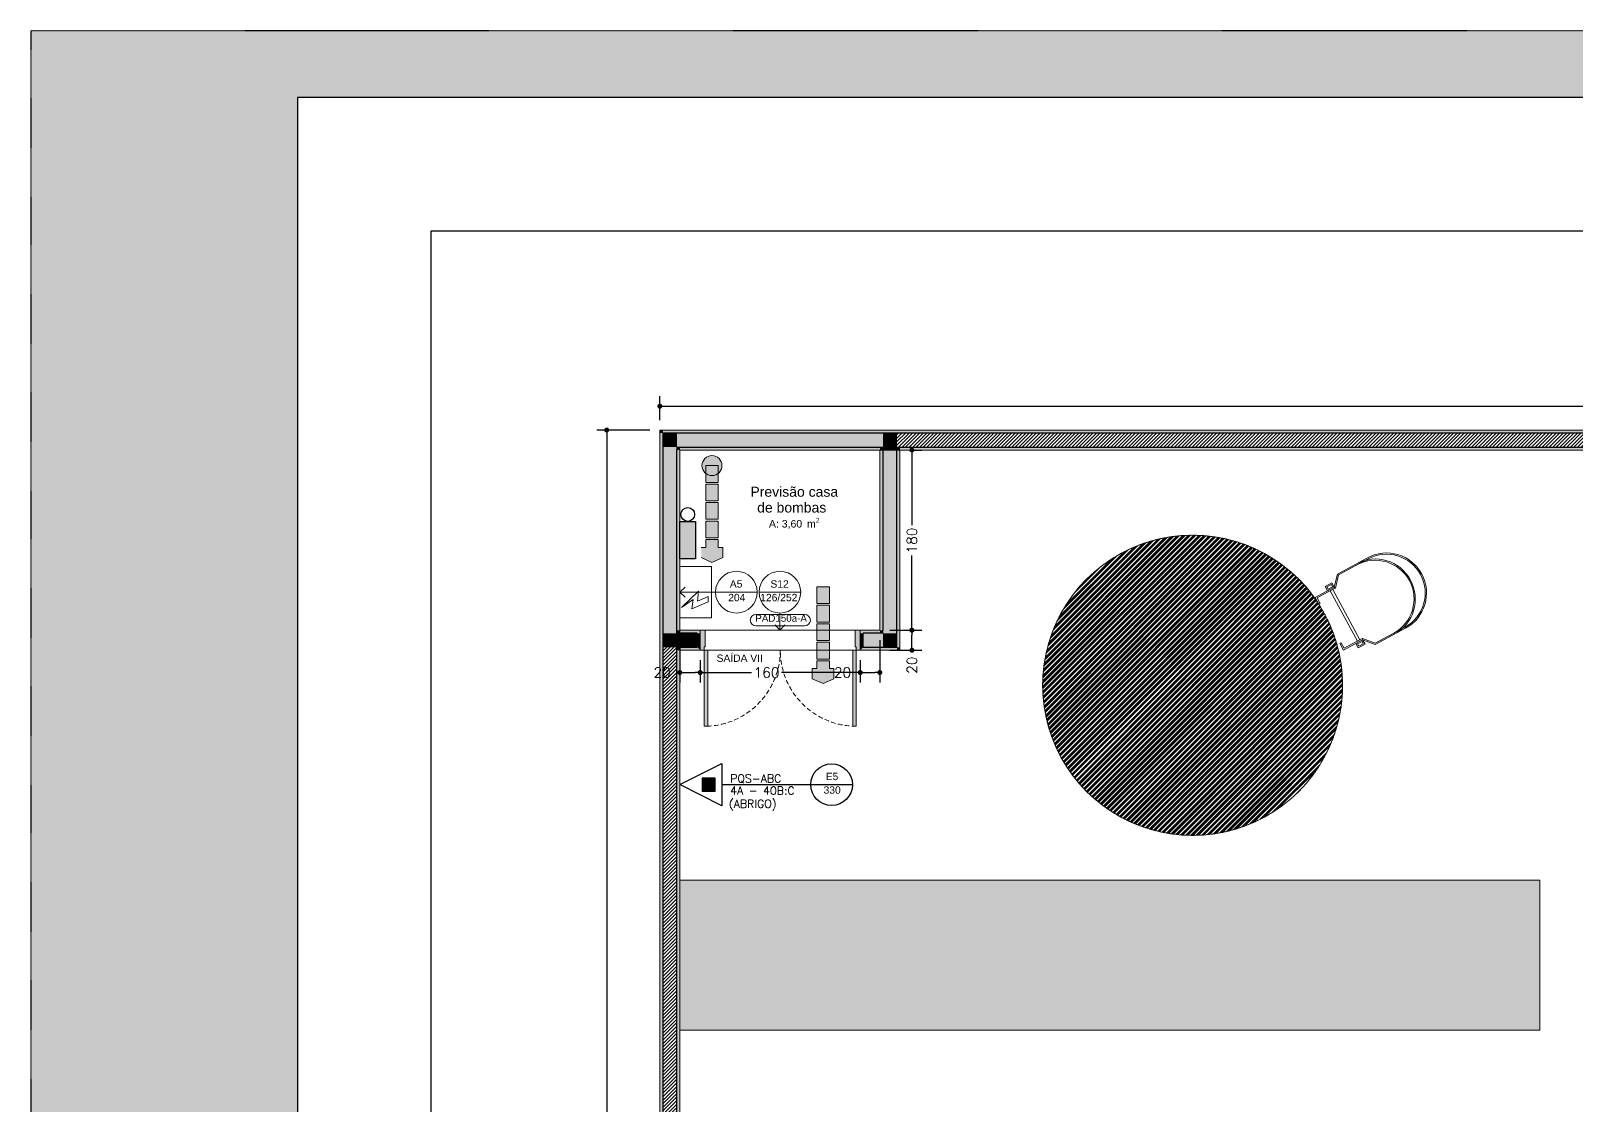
# Model space of a CAD drawing. Header units: metres. Extents: x -1783 to 21505, y -57 to 13660.
# Drawn here: x 10305 to 11850, y 12587 to 13660 of the extents above; entities that cross this region are included whole.
import ezdxf
from ezdxf.enums import TextEntityAlignment as Align

# ---------------------------------------------------------------- set-up
doc = ezdxf.new("R2010")
doc.units = ezdxf.units.M
doc.header["$MEASUREMENT"] = 0
for name, pattern in [('Achse', [0.115, 0, -0.04, 0.075, 0]), ('Dashed', [0.07, 0.045, -0.025]), ('HIDDEN', [0.009525, 0.00635, -0.003175])]:
    doc.linetypes.add(name, pattern=pattern)
for name, color, linetype, lineweight in [('Bombeiro', 1, 'Continuous', 0), ('LAJES.EST_Caneta_No__241', 7, 'Continuous', 13), ('Marcadores de Porta Archicad_Caneta_No__10', 7, 'Continuous', 5), ('MOBILIARIO2_Caneta_No__98', 7, 'Continuous', 0), ('PAREDE CONSTRUIR_Caneta_No__241', 7, 'Continuous', 13), ('PAREDE CONSTRUIR_Caneta_No__3', 7, 'Continuous', 25), ('PILARES.EST_Caneta_No__241', 7, 'Continuous', 13), ('PILARES.EST_Caneta_No__4', 7, 'Continuous', 20), ('Portas Archicad_Caneta_No__241', 7, 'Continuous', 13), ('Selos de Zona Archicad_Caneta_No__11', 7, 'Continuous', 5), ('TERRENO.ARQ_Caneta_No__241', 7, 'Continuous', 13), ('ZONA_Caneta_No__91', 255, 'Continuous', 0)]:
    doc.layers.add(name, color=color, linetype=linetype, lineweight=lineweight)
for name, color, linetype in [('colorida chamar atenção', 10, 'Continuous'), ('cotas', 7, 'Continuous'), ('COTAS EXECUTIVO.EXEC', 7, 'Continuous'), ('Marcadores de Porta Archicad', 7, 'Continuous'), ('P01', 5, 'Continuous'), ('P015', 121, 'Continuous'), ('P03', 7, 'Continuous'), ('P06', 7, 'Continuous'), ('PAREDE CONSTRUIR', 7, 'Continuous'), ('Portas Archicad', 7, 'Continuous'), ('TERRENO.ARQ', 7, 'Continuous'), ('ZONA', 7, 'Continuous')]:
    doc.layers.add(name, color=color, linetype=linetype)
for name, color, linetype, lineweight, true_color in [('Marcadores de Porta Archicad_Caneta_No__9', 7, 'Continuous', 5, 0x020202), ('PILARES.EST_Caneta_No__18', 7, 'Continuous', 0, 0xdfdfdf), ('Portas Archicad_Caneta_No__9', 7, 'Continuous', 5, 0x020202), ('Portas Archicad_Caneta_No__97', 7, 'Continuous', 5, 0x6b6b6b)]:
    doc.layers.add(name, color=color, linetype=linetype, lineweight=lineweight, true_color=true_color)
doc.styles.add('ARIAL', font='arial.ttf', dxfattribs={"height": 0.15})
doc.styles.add('GENERATED_STYLE_1', font='arial.ttf')
doc.styles.add('R80', font='romans.shx', dxfattribs={"height": 10})
doc.dimstyles.new('1-50', dxfattribs={"dimtxt": 10, "dimasz": 5, "dimexe": 10, "dimexo": 10, "dimgap": 3, "dimtad": 1, "dimdec": 1, "dimrnd": 1, "dimdsep": 46, "dimtxsty": 'R80', "dimblk": 'DOT', "dimcen": 0, "dimclrd": 252, "dimclre": 252, "dimclrt": 252, "dimadec": 0, "dimazin": 0, "dimtfac": 1, "dimtdec": 1, "dimtix": 1, "dimtmove": 2, "dimatfit": 3, "dimldrblk": 'DOT', "dimfxl": 1, "dimtolj": 1, "dimarcsym": 0})
pattern_1 = [(45, (18585.2446, 16071.2687), (-1.76776695, 1.76776695), [])]

# ---------------------------------------------------------------- blocks, each defined once
blk = doc.blocks.new('new blockABC')
at = {"layer": 'colorida chamar atenção'}
h = blk.add_hatch(color=256, dxfattribs=at)
h.dxf.hatch_style = 1
h.paths.add_polyline_path([(-19.8, 6.5), (-19.8, -6.5), (-6.7, -6.5), (-6.7, 6.5)])
for points in [[(-42, 0), (0, 21.2), (0, -21.2)], [(-19.8, 6.5), (-19.8, -6.5), (-6.7, -6.5), (-6.7, 6.5)]]:
    blk.add_lwpolyline(points, close=True, dxfattribs=at)
blk = doc.blocks.new('iluminação')
at = {"layer": 'colorida chamar atenção'}
blk.add_hatch(color=256, dxfattribs=at).paths.add_polyline_path([(15.5, 37.5), (0, 37.5), (0, 0), (15.5, 0)])
blk.add_lwpolyline([(0, 37.5), (15.5, 37.5), (15.5, 0), (0, 0)], close=True, dxfattribs=at)
blk.add_circle((7.8, 44.4), 6.88, dxfattribs=at)
blk = doc.blocks.new('_Dot')
at = {"color": 0, "linetype": 'ByBlock', "lineweight": -2}
blk.add_line((-0.5, 0), (-1, 0), dxfattribs=at)
at = {"color": 0, "linetype": 'ByBlock', "const_width": 0.5}
blk.add_lwpolyline([(-0.25, 0, 1), (0.25, 0, 1)], format="xyb", close=True, dxfattribs=at)
blk = doc.blocks.new('*D7129')
at = {"layer": 'COTAS EXECUTIVO.EXEC', "color": 252, "lineweight": -2, "transparency": 16777216}
for p, q in [((10933.8, 13271.1), (10933.8, 13294.9)), ((14433.8, 13271.1), (14433.8, 13294.9)), ((10938.8, 13284.9), (12662.8, 13284.9)), ((14428.8, 13284.9), (12704.1, 13284.9))]:
    blk.add_line(p, q, dxfattribs=at)
at = {"layer": 'COTAS EXECUTIVO.EXEC', "color": 252, "lineweight": -2, "transparency": 16777216, "xscale": 5, "yscale": 5, "zscale": 5, "rotation": 180}
blk.add_blockref('_Dot', (10933.8, 13284.9), dxfattribs=at)
at = {"layer": 'COTAS EXECUTIVO.EXEC', "color": 252, "lineweight": -2, "transparency": 16777216, "xscale": 5, "yscale": 5, "zscale": 5}
blk.add_blockref('_Dot', (14433.8, 13284.9), dxfattribs=at)
at = {"layer": 'COTAS EXECUTIVO.EXEC', "color": 252, "transparency": 16777216, "insert": (12683.4, 13284.9), "char_height": 10, "attachment_point": 5, "style": 'R80'}
blk.add_mtext('\\A1;3500', dxfattribs=at)
blk = doc.blocks.new('*D7247')
at = {"layer": 'COTAS EXECUTIVO.EXEC', "color": 252, "lineweight": -2, "transparency": 16777216}
for p, q in [((11163.8, 13061.1), (11195.9, 13061.1)), ((11185.9, 13046.1), (11185.9, 13056.1)), ((11163.8, 13041.1), (11195.9, 13041.1))]:
    blk.add_line(p, q, dxfattribs=at)
at = {"layer": 'COTAS EXECUTIVO.EXEC', "color": 252, "lineweight": -2, "transparency": 16777216, "xscale": 5, "yscale": 5, "zscale": 5}
for p, rotation in [((11185.9, 13061.1), 90), ((11185.9, 13041.1), 270)]:
    blk.add_blockref('_Dot', p, dxfattribs=dict(at, rotation=rotation))
at = {"layer": 'COTAS EXECUTIVO.EXEC', "color": 252, "transparency": 16777216, "insert": (11185.8, 13026.1), "char_height": 10, "attachment_point": 5, "rotation": 90, "style": 'R80'}
blk.add_mtext('\\A1;20', dxfattribs=at)
blk = doc.blocks.new('*D7248')
at = {"layer": 'COTAS EXECUTIVO.EXEC', "color": 252, "lineweight": -2, "transparency": 16777216}
for p, q in [((11183.8, 13241.1), (11195.8, 13241.1)), ((11185.8, 13236.1), (11185.8, 13165.9)), ((11185.8, 13066.1), (11185.8, 13135.6)), ((11163.8, 13061.1), (11195.8, 13061.1))]:
    blk.add_line(p, q, dxfattribs=at)
at = {"layer": 'COTAS EXECUTIVO.EXEC', "color": 252, "lineweight": -2, "transparency": 16777216, "xscale": 5, "yscale": 5, "zscale": 5}
for p, rotation in [((11185.8, 13241.1), 90), ((11185.8, 13061.1), 270)]:
    blk.add_blockref('_Dot', p, dxfattribs=dict(at, rotation=rotation))
at = {"layer": 'COTAS EXECUTIVO.EXEC', "color": 252, "transparency": 16777216, "insert": (11185.8, 13150.7), "char_height": 10, "attachment_point": 5, "rotation": 90, "style": 'R80'}
blk.add_mtext('\\A1;180', dxfattribs=at)
blk = doc.blocks.new('*D7401')
at = {"layer": 'COTAS EXECUTIVO.EXEC', "color": 252, "lineweight": -2, "transparency": 16777216}
for p, q in [((10953.8, 13051.1), (10953.8, 13008.8)), ((10974.2, 13031.1), (10974.2, 13008.8)), ((10958.8, 13018.8), (10969.2, 13018.8))]:
    blk.add_line(p, q, dxfattribs=at)
at = {"layer": 'COTAS EXECUTIVO.EXEC', "color": 252, "lineweight": -2, "transparency": 16777216, "xscale": 5, "yscale": 5, "zscale": 5, "rotation": 180}
blk.add_blockref('_Dot', (10953.8, 13018.8), dxfattribs=at)
at = {"layer": 'COTAS EXECUTIVO.EXEC', "color": 252, "lineweight": -2, "transparency": 16777216, "xscale": 5, "yscale": 5, "zscale": 5}
blk.add_blockref('_Dot', (10974.2, 13018.8), dxfattribs=at)
at = {"layer": 'COTAS EXECUTIVO.EXEC', "color": 252, "transparency": 16777216, "insert": (10936.1, 13018.8), "char_height": 10, "attachment_point": 5, "style": 'R80'}
blk.add_mtext('\\A1;20', dxfattribs=at)
blk = doc.blocks.new('*D7402')
at = {"layer": 'COTAS EXECUTIVO.EXEC', "color": 252, "lineweight": -2, "transparency": 16777216}
for p, q in [((10974.2, 13031.1), (10974.2, 13008.8)), ((11134.2, 13031.1), (11134.2, 13008.8)), ((10979.2, 13018.8), (11025.4, 13018.8)), ((11129.2, 13018.8), (11055.6, 13018.8))]:
    blk.add_line(p, q, dxfattribs=at)
at = {"layer": 'COTAS EXECUTIVO.EXEC', "color": 252, "lineweight": -2, "transparency": 16777216, "xscale": 5, "yscale": 5, "zscale": 5, "rotation": 180}
blk.add_blockref('_Dot', (10974.2, 13018.8), dxfattribs=at)
at = {"layer": 'COTAS EXECUTIVO.EXEC', "color": 252, "lineweight": -2, "transparency": 16777216, "xscale": 5, "yscale": 5, "zscale": 5}
blk.add_blockref('_Dot', (11134.2, 13018.8), dxfattribs=at)
at = {"layer": 'COTAS EXECUTIVO.EXEC', "color": 252, "transparency": 16777216, "insert": (11040.5, 13018.8), "char_height": 10, "attachment_point": 5, "style": 'R80'}
blk.add_mtext('\\A1;160', dxfattribs=at)
blk = doc.blocks.new('*D7403')
at = {"layer": 'COTAS EXECUTIVO.EXEC', "color": 252, "lineweight": -2, "transparency": 16777216}
for p, q in [((11153.8, 13051.1), (11153.8, 13008.8)), ((11134.2, 13031.1), (11134.2, 13008.8)), ((11139.2, 13018.8), (11148.8, 13018.8))]:
    blk.add_line(p, q, dxfattribs=at)
at = {"layer": 'COTAS EXECUTIVO.EXEC', "color": 252, "lineweight": -2, "transparency": 16777216, "xscale": 5, "yscale": 5, "zscale": 5, "rotation": 180}
blk.add_blockref('_Dot', (11134.2, 13018.8), dxfattribs=at)
at = {"layer": 'COTAS EXECUTIVO.EXEC', "color": 252, "lineweight": -2, "transparency": 16777216, "xscale": 5, "yscale": 5, "zscale": 5}
blk.add_blockref('_Dot', (11153.8, 13018.8), dxfattribs=at)
at = {"layer": 'COTAS EXECUTIVO.EXEC', "color": 252, "transparency": 16777216, "insert": (11116.5, 13018.8), "char_height": 10, "attachment_point": 5, "style": 'R80'}
blk.add_mtext('\\A1;20', dxfattribs=at)
blk = doc.blocks.new('*D7441')
at = {"layer": 'COTAS EXECUTIVO.EXEC', "color": 252, "lineweight": -2, "transparency": 16777216}
for p, q in [((10923.8, 13261.1), (10870.7, 13261.1)), ((10880.7, 13256.1), (10880.7, 11331.3)), ((10880.7, 9366.1), (10880.7, 11290.1)), ((10923.8, 9361.1), (10870.7, 9361.1))]:
    blk.add_line(p, q, dxfattribs=at)
at = {"layer": 'COTAS EXECUTIVO.EXEC', "color": 252, "lineweight": -2, "transparency": 16777216, "xscale": 5, "yscale": 5, "zscale": 5}
for p, rotation in [((10880.7, 13261.1), 90), ((10880.7, 9361.1), 270)]:
    blk.add_blockref('_Dot', p, dxfattribs=dict(at, rotation=rotation))
at = {"layer": 'COTAS EXECUTIVO.EXEC', "color": 252, "transparency": 16777216, "insert": (10880.7, 11310.7), "char_height": 10, "attachment_point": 5, "rotation": 90, "style": 'R80'}
blk.add_mtext('\\A1;3900', dxfattribs=at)
blk = doc.blocks.new('Double Door 26')
at = {"layer": 'Portas Archicad', "linetype": 'Continuous', "lineweight": 0, "true_color": 0xffffff}
for points in [[(-0.76, 0.76), (-0.76, 0), (-0.725, 0), (-0.725, 0.76)], [(0.76, 0.76), (0.725, 0.76), (0.725, 0), (0.76, 0)], [(-0.75, -0.2), (-0.75, -0.035), (-0.76, -0.035), (-0.76, 0), (-0.8, 0), (-0.8, -0.2)], [(0.8, -0.2), (0.8, 0), (0.76, 0), (0.76, -0.035), (0.75, -0.035), (0.75, -0.2)]]:
    blk.add_hatch(color=7, dxfattribs=at).paths.add_polyline_path(points)
at = {"layer": 'Portas Archicad_Caneta_No__241', "color": 7, "linetype": 'Continuous', "lineweight": 13}
for p, q in [((-0.76, 0.76), (-0.76, 0)), ((-0.725, 0.76), (-0.76, 0.76)), ((-0.725, 0), (-0.725, 0.76)), ((0.725, 0), (0.725, 0.76)), ((0.725, 0.76), (0.76, 0.76)), ((0.76, 0.76), (0.76, 0)), ((-0.76, 0), (-0.8, 0)), ((-0.8, 0), (-0.8, -0.2)), ((-0.8, -0.03), (-0.8, 0)), ((-0.8, -0.03), (-0.8, 0)), ((-0.8, -0.03), (-0.8, 0)), ((-0.8, -0.03), (-0.8, 0)), ((-0.76, -0.035), (-0.76, 0)), ((-0.76, 0), (-0.725, 0)), ((0.76, 0), (0.725, 0)), ((0.8, 0), (0.76, 0)), ((0.76, 0), (0.76, -0.035)), ((0.8, -0.2), (0.8, 0)), ((0.8, -0.03), (0.8, 0)), ((0.8, -0.03), (0.8, 0)), ((0.8, -0.03), (0.8, 0)), ((0.8, -0.03), (0.8, 0)), ((-0.8, -0.17), (-0.8, -0.03)), ((-0.8, -0.17), (-0.8, -0.03)), ((-0.8, -0.17), (-0.8, -0.03)), ((-0.8, -0.17), (-0.8, -0.03)), ((-0.75, -0.035), (-0.76, -0.035)), ((-0.75, -0.2), (-0.75, -0.035)), ((0.76, -0.035), (0.75, -0.035)), ((0.75, -0.035), (0.75, -0.2)), ((0.8, -0.17), (0.8, -0.03)), ((0.8, -0.17), (0.8, -0.03)), ((0.8, -0.17), (0.8, -0.03)), ((0.8, -0.17), (0.8, -0.03)), ((-0.8, -0.2), (-0.8, -0.17)), ((-0.8, -0.2), (-0.8, -0.17)), ((-0.8, -0.2), (-0.75, -0.2)), ((0.75, -0.2), (0.8, -0.2)), ((0.8, -0.2), (0.8, -0.17)), ((0.8, -0.2), (0.8, -0.17))]:
    blk.add_line(p, q, dxfattribs=at)
at = {"layer": 'Portas Archicad_Caneta_No__9', "color": 18, "linetype": 'Continuous', "lineweight": 5, "true_color": 0x020202}
for p, q in [((-0.8, 0), (0.8, 0)), ((-0.8, -0.2), (0.8, -0.2))]:
    blk.add_line(p, q, dxfattribs=at)
at = {"layer": 'Portas Archicad_Caneta_No__97', "color": 251, "linetype": 'Dashed', "lineweight": 5, "true_color": 0x6b6b6b}
for centre, start, end in [((-0.76, 0), 0, 90), ((0.76, 0), 90, 180)]:
    blk.add_arc(centre, 0.76, start, end, dxfattribs=at)
blk = doc.blocks.new('Previsão casa de bombas_9_35_6', base_point=(-75.72, -28.861))
at = {"layer": 'Selos de Zona Archicad_Caneta_No__11', "color": 7, "lineweight": 5, "insert": (-75.72, -28.668), "char_height": 0.1, "width": 1, "attachment_point": 2, "line_spacing_factor": 0.946246, "style": 'GENERATED_STYLE_1'}
blk.add_mtext('\\A1;\\pt0,0.55;Previsão casa de bombas{\\H0.66x;\\S^  ;\\S^  ;}', dxfattribs=at)
at = {"layer": 'Selos de Zona Archicad_Caneta_No__11', "color": 7, "lineweight": 5, "insert": (-75.72, -28.979), "char_height": 0.075, "attachment_point": 2, "style": 'GENERATED_STYLE_1'}
blk.add_mtext('\\A1;\\pt0,0.55;A: 3,60{\\H0.66x;\\S^  ;} m{\\H0.66x;\\S2^  ;}', dxfattribs=at)
blk = doc.blocks.new('Caged Ladder 26')
at = {"layer": 'MOBILIARIO2_Caneta_No__98', "color": 7, "linetype": 'Continuous', "lineweight": 0}
for p, q in [((-0.3111, -0.1524), (-0.3365, -0.1524)), ((-0.3365, -0.1524), (-0.3365, -0.2032)), ((-0.3111, -0.2032), (-0.3111, -0.1524)), ((0.3111, -0.1524), (0.3365, -0.1524)), ((0.3111, -0.2032), (0.3111, -0.1524)), ((0.3365, -0.1524), (0.3365, -0.2032)), ((-0.4, -0.3048), (-0.2984, -0.2159)), ((-0.4, -0.3048), (-0.2984, -0.2159)), ((-0.4, -0.6477), (-0.4, -0.3048)), ((-0.4, -0.5207), (-0.4, -0.3048)), ((-0.2857, -0.22225), (-0.3873, -0.31115)), ((-0.2857, -0.22225), (-0.3873, -0.31115)), ((-0.3365, -0.2032), (-0.3111, -0.2032)), ((-0.2984, -0.2159), (-0.2857, -0.2159)), ((-0.2984, -0.2159), (-0.2857, -0.2159)), ((-0.2857, -0.2159), (-0.2857, -0.22225)), ((-0.2857, -0.2159), (-0.2857, -0.22225)), ((0.2857, -0.22225), (0.2857, -0.2159)), ((0.2857, -0.2159), (0.2984, -0.2159)), ((0.2857, -0.22225), (0.2857, -0.2159)), ((0.2857, -0.2159), (0.2984, -0.2159)), ((0.3873, -0.31115), (0.2857, -0.22225)), ((0.3873, -0.31115), (0.2857, -0.22225)), ((0.2984, -0.2159), (0.4, -0.3048)), ((0.2984, -0.2159), (0.4, -0.3048)), ((0.3365, -0.2032), (0.3111, -0.2032)), ((0.4, -0.3048), (0.4, -0.6477)), ((0.4, -0.3048), (0.4, -0.5207)), ((-0.3873, -0.31115), (-0.3873, -0.6477)), ((-0.3873, -0.31115), (-0.3873, -0.5207)), ((0.3873, -0.6477), (0.3873, -0.31115)), ((0.3873, -0.5207), (0.3873, -0.31115))]:
    blk.add_line(p, q, dxfattribs=at)
at = {"layer": 'MOBILIARIO2_Caneta_No__98', "color": 7, "linetype": 'Continuous', "lineweight": 0, "flags": 128}
for points in [[(-0.2857, -0.2159), (-0.2857, -0.0127), (-0.2222, -0.0127), (-0.2222, 0), (-0.2984, 0), (-0.2984, -0.2159)], [(0.2222, -0.0127), (0.2857, -0.0127), (0.2857, -0.2159), (0.2984, -0.2159), (0.2984, 0), (0.2222, 0)], [(-0.2984, -0.1397), (-0.3492, -0.1397), (-0.3492, -0.2159), (-0.2984, -0.2159)], [(0.2984, -0.1397), (0.2984, -0.2159), (0.3492, -0.2159), (0.3492, -0.1397)], [(-0.2857, -0.1628), (-0.2857, -0.1928), (0.2857, -0.1928), (0.2857, -0.1628)]]:
    blk.add_lwpolyline(points, close=True, dxfattribs=at)
at = {"layer": 'MOBILIARIO2_Caneta_No__98', "color": 7, "linetype": 'Continuous', "lineweight": 0}
for centre, radius in [((0, -0.5207), 0.4), ((0, -0.5207), 0.3873), ((0, -0.6477), 0.4), ((0, -0.6477), 0.3873)]:
    blk.add_arc(centre, radius, 180, 0, dxfattribs=at)
blk = doc.blocks.new('D Marker 22_5')
at = {"layer": 'Marcadores de Porta Archicad_Caneta_No__9', "color": 18, "linetype": 'Continuous', "lineweight": 5, "true_color": 0x020202, "flags": 128}
blk.add_lwpolyline([(-0.243, -0.243), (0.243, -0.243, -1), (0.243, -0.358), (-0.243, -0.358, -1)], format="xyb", close=True, dxfattribs=at)
at = {"layer": 'Marcadores de Porta Archicad_Caneta_No__10', "color": 7, "lineweight": 5, "style": 'GENERATED_STYLE_1'}
blk.add_attdef('AC_WIDO_ID', text='', height=0.07, rotation=180, dxfattribs=at).set_placement((0.25, -0.219), align=Align.BOTTOM_LEFT)

msp = doc.modelspace()

# ---------------------------------------------------------------- hatches: boundary and pattern name
at = {"layer": 'Bombeiro'}
h = msp.add_hatch(color=256, dxfattribs=at)
h.paths.add_polyline_path([(10979.685, 13151.661), (10979.685, 13143.852), (10975.178, 13143.852), (10975.178, 13133.772), (10985.95, 13128.784), (10996.723, 13133.772), (10996.723, 13143.852), (10992.216, 13143.852), (10992.216, 13151.661)])
h.paths.add_polyline_path([(10992.216, 13170.138), (10979.685, 13170.138), (10979.685, 13153.421), (10992.216, 13153.421)])
h.paths.add_polyline_path([(10979.685, 13188.616), (10979.685, 13171.898), (10992.216, 13171.898), (10992.216, 13188.616)])
h.paths.add_polyline_path([(10979.685, 13190.376), (10992.216, 13190.376), (10992.216, 13207.094), (10979.685, 13207.094)])
h.paths.add_polyline_path([(10979.685, 13208.853), (10992.216, 13208.853), (10992.216, 13225.571), (10979.685, 13225.571)])
h = msp.add_hatch(color=256, dxfattribs=at)
h.dxf.hatch_style = 1
h.paths.add_polyline_path([(10985.95, 13235.571, 1), (10985.95, 13215.571, 1)])
h = msp.add_hatch(color=256, dxfattribs=at)
h.paths.add_polyline_path([(11090.754, 13030.545), (11090.754, 13022.736), (11086.247, 13022.736), (11086.247, 13012.656), (11097.02, 13007.668), (11107.793, 13012.656), (11107.793, 13022.736), (11103.286, 13022.736), (11103.286, 13030.545)])
h.paths.add_polyline_path([(11103.286, 13049.022), (11090.754, 13049.022), (11090.754, 13032.304), (11103.286, 13032.304)])
h.paths.add_polyline_path([(11090.754, 13067.5), (11090.754, 13050.782), (11103.286, 13050.782), (11103.286, 13067.5)])
h.paths.add_polyline_path([(11090.754, 13069.26), (11103.286, 13069.26), (11103.286, 13085.977), (11090.754, 13085.977)])
h.paths.add_polyline_path([(11090.754, 13087.737), (11103.286, 13087.737), (11103.286, 13104.455), (11090.754, 13104.455)])
at = {"layer": 'colorida chamar atenção'}
h = msp.add_hatch(color=256, dxfattribs=at)
h.dxf.hatch_style = 1
h.paths.add_polyline_path([(10936.847, 13244.112), (10950.847, 13244.112), (10936.847, 13258.112)])
h = msp.add_hatch(color=256, dxfattribs=at)
h.dxf.hatch_style = 1
h.paths.add_polyline_path([(10936.847, 13258.112), (10950.847, 13244.112), (10950.847, 13258.112)])
h = msp.add_hatch(color=256, dxfattribs=at)
h.dxf.hatch_style = 1
h.paths.add_polyline_path([(10950.847, 13258.112), (10950.847, 13244.112), (11156.847, 13244.112), (11156.847, 13258.112)])
h = msp.add_hatch(color=256, dxfattribs=at)
h.dxf.hatch_style = 1
h.paths.add_polyline_path([(11170.847, 13258.112), (11156.847, 13258.112), (11156.847, 13244.112), (11170.847, 13244.112)])
h = msp.add_hatch(color=256, dxfattribs=at)
h.dxf.hatch_style = 1
h.paths.add_polyline_path([(10936.847, 13244.112), (10936.847, 13058.112), (10950.847, 13058.112), (10950.847, 13244.112)])
h = msp.add_hatch(color=256, dxfattribs=at)
h.dxf.hatch_style = 1
h.paths.add_polyline_path([(11170.847, 13244.112), (11156.847, 13244.112), (11156.847, 13241.112), (11170.847, 13241.112)])
h = msp.add_hatch(color=256, dxfattribs=at)
h.dxf.hatch_style = 1
h.paths.add_polyline_path([(11170.847, 13058.112), (11170.847, 13241.112), (11156.847, 13241.112), (11156.847, 13058.112)])
h = msp.add_hatch(color=256, dxfattribs=at)
h.dxf.hatch_style = 1
h.paths.add_polyline_path([(10936.847, 13058.112), (10936.847, 13044.112), (10950.847, 13044.112), (10950.847, 13058.112)])
h = msp.add_hatch(color=256, dxfattribs=at)
h.dxf.hatch_style = 1
h.paths.add_polyline_path([(10950.847, 13058.112), (10950.847, 13044.112), (10953.847, 13044.112), (10953.847, 13058.112)])
h = msp.add_hatch(color=256, dxfattribs=at)
h.dxf.hatch_style = 1
h.paths.add_polyline_path([(10953.847, 13058.112), (10953.847, 13044.112), (10971.239, 13044.112), (10971.239, 13058.112)])
h = msp.add_hatch(color=256, dxfattribs=at)
h.dxf.hatch_style = 1
h.paths.add_polyline_path([(11156.847, 13058.112), (11137.239, 13058.112), (11137.239, 13044.112), (11156.847, 13044.112)])
h = msp.add_hatch(color=256, dxfattribs=at)
h.dxf.hatch_style = 1
h.paths.add_polyline_path([(11170.847, 13058.112), (11156.847, 13058.112), (11170.847, 13044.112)])
h = msp.add_hatch(color=256, dxfattribs=at)
h.dxf.hatch_style = 1
h.paths.add_polyline_path([(11156.847, 13044.112), (11170.847, 13044.112), (11156.847, 13058.112)])
at = {"layer": 'cotas'}
h = msp.add_hatch(color=7, dxfattribs=at)
h.dxf.hatch_style = 1
h.paths.add_polyline_path([(21504.961, 13659.963), (10304.961, 13659.963), (10304.961, 5739.963), (21504.961, 5739.963)])
h.paths.add_polyline_path([(10571.627, 13593.296), (21371.627, 13593.296), (21371.627, 5806.63), (10571.627, 5806.63)], flags=16)
at = {"layer": 'PAREDE CONSTRUIR', "linetype": 'Continuous', "lineweight": 0, "true_color": 0xffffff}
for points in [[(10933.847, 13258.112), (10936.847, 13258.112), (10933.847, 13261.112)], [(10933.847, 13261.112), (10936.847, 13258.112), (10936.847, 13261.112)], [(10933.847, 13258.112), (10933.847, 9361.112), (10936.847, 9361.112), (10936.847, 13258.112)], [(10936.847, 13261.112), (10936.847, 13258.112), (14430.841, 13258.112), (14430.841, 13261.112)], [(10950.847, 13241.112), (10953.847, 13241.112), (10950.847, 13244.112)], [(10950.847, 13244.112), (10953.847, 13241.112), (10953.847, 13244.112)], [(10950.847, 13241.112), (10950.847, 13061.112), (10953.847, 13061.112), (10953.847, 13241.112)], [(11153.847, 13244.112), (10953.847, 13244.112), (10953.847, 13241.112), (11153.847, 13241.112)], [(11156.847, 13244.112), (11153.847, 13244.112), (11153.847, 13241.112), (11156.847, 13241.112)], [(11156.847, 13061.112), (11156.847, 13241.112), (11153.847, 13241.112), (11153.847, 13061.112)], [(11173.847, 13244.112), (11170.847, 13244.112), (11170.847, 13241.112), (11173.847, 13241.112)], [(11173.847, 13044.112), (11173.847, 13241.112), (11170.847, 13241.112), (11170.847, 13044.112)], [(14413.841, 13244.112), (11173.847, 13244.112), (11173.847, 13241.112), (14413.841, 13241.112)], [(10950.847, 13061.112), (10950.847, 13058.112), (10953.847, 13058.112), (10953.847, 13061.112)], [(10953.847, 13061.112), (10953.847, 13058.112), (10974.239, 13058.112), (10974.239, 13061.112)], [(10971.239, 13044.112), (10974.239, 13041.112), (10974.239, 13058.112), (10971.239, 13058.112)], [(11134.239, 13058.112), (11153.847, 13058.112), (11153.847, 13061.112), (11134.239, 13061.112)], [(11137.239, 13044.112), (11137.239, 13058.112), (11134.239, 13058.112), (11134.239, 13041.112)], [(11156.847, 13061.112), (11153.847, 13061.112), (11156.847, 13058.112)], [(11153.847, 13058.112), (11156.847, 13058.112), (11153.847, 13061.112)], [(10950.847, 13044.112), (10950.847, 13041.112), (10953.847, 13041.112), (10953.847, 13044.112)], [(10950.847, 13041.112), (10950.847, 9361.112), (10953.847, 9361.112), (10953.847, 13041.112)], [(10953.847, 13044.112), (10953.847, 13041.112), (10974.239, 13041.112), (10971.239, 13044.112)], [(11134.239, 13041.112), (11170.847, 13041.112), (11170.847, 13044.112), (11137.239, 13044.112)], [(11173.847, 13044.112), (11170.847, 13044.112), (11173.847, 13041.112)], [(11170.847, 13044.112), (11170.847, 13041.112), (11173.847, 13041.112)]]:
    msp.add_hatch(color=7, dxfattribs=at).paths.add_polyline_path(points)
at = {"layer": 'PAREDE CONSTRUIR', "linetype": 'Continuous', "lineweight": 0, "true_color": 0x000000}
h = msp.add_hatch(dxfattribs=at)
h.set_pattern_fill('COMMON_BRICK_0006', color=18, scale=100, style=0, pattern_type=2)
h.set_pattern_definition(pattern_1)
h.paths.add_polyline_path([(11170.847, 13258.112), (11170.847, 13244.112), (14416.841, 13244.112), (14416.841, 13258.112)])
h = msp.add_hatch(dxfattribs=at)
h.set_pattern_fill('COMMON_BRICK_0006', color=18, scale=100, style=0, pattern_type=2)
h.set_pattern_definition(pattern_1)
h.paths.add_polyline_path([(10936.847, 13044.112), (10936.847, 9361.112), (10950.847, 9361.112), (10950.847, 13044.112)])
at = {"layer": 'PILARES.EST_Caneta_No__18', "linetype": 'Continuous', "lineweight": 0, "true_color": 0xdfdfdf}
h = msp.add_hatch(dxfattribs=at)
h.set_pattern_fill('METAL_PEQUENO_0006', color=254, scale=100, style=0, pattern_type=2)
h.set_pattern_definition([(45, (18585.2446, 16071.2687), (-2.6516504, 2.6516504), []), (45, (18584.7143, 16071.799), (-2.6516504, 2.6516504), []), (45, (18584.184, 16072.3294), (-2.6516504, 2.6516504), [])])
h.paths.add_polyline_path([(11316.919, 12995.333), (11318.064, 12984.687), (11319.965, 12974.149), (11322.613, 12963.774), (11325.995, 12953.614), (11330.092, 12943.721), (11334.885, 12934.146), (11340.349, 12924.938), (11346.456, 12916.142), (11353.175, 12907.805), (11360.471, 12899.968), (11368.308, 12892.671), (11376.645, 12885.953), (11385.441, 12879.846), (11394.65, 12874.382), (11404.225, 12869.589), (11414.117, 12865.491), (11424.277, 12862.11), (11434.652, 12859.462), (11445.19, 12857.561), (11455.836, 12856.416), (11466.537, 12856.034), (11477.238, 12856.416), (11487.884, 12857.561), (11498.422, 12859.462), (11508.797, 12862.11), (11518.957, 12865.491), (11528.849, 12869.589), (11538.424, 12874.382), (11547.633, 12879.846), (11556.429, 12885.953), (11564.766, 12892.671), (11572.603, 12899.968), (11579.899, 12907.805), (11586.618, 12916.142), (11592.725, 12924.938), (11598.189, 12934.146), (11602.982, 12943.721), (11607.08, 12953.614), (11610.461, 12963.774), (11613.109, 12974.149), (11615.01, 12984.687), (11616.155, 12995.333), (11616.537, 13006.034), (11616.155, 13016.735), (11615.01, 13027.381), (11613.109, 13037.919), (11610.461, 13048.294), (11607.08, 13058.453), (11602.982, 13068.346), (11598.189, 13077.921), (11592.725, 13087.13), (11586.618, 13095.925), (11579.899, 13104.263), (11572.603, 13112.1), (11564.766, 13119.396), (11556.429, 13126.115), (11547.633, 13132.222), (11538.424, 13137.686), (11528.849, 13142.479), (11518.957, 13146.576), (11508.797, 13149.958), (11498.422, 13152.606), (11487.884, 13154.507), (11477.238, 13155.652), (11466.537, 13156.034), (11455.836, 13155.652), (11445.19, 13154.507), (11434.652, 13152.606), (11424.277, 13149.958), (11414.117, 13146.576), (11404.225, 13142.479), (11394.65, 13137.686), (11385.441, 13132.222), (11376.645, 13126.115), (11368.308, 13119.396), (11360.471, 13112.1), (11353.175, 13104.263), (11346.456, 13095.925), (11340.349, 13087.13), (11334.885, 13077.921), (11330.092, 13068.346), (11325.995, 13058.453), (11322.613, 13048.294), (11319.965, 13037.919), (11318.064, 13027.381), (11316.919, 13016.735), (11316.537, 13006.034)])
at = {"layer": 'TERRENO.ARQ', "linetype": 'Continuous', "lineweight": 0, "true_color": 0xc5d9be}
msp.add_hatch(color=9, dxfattribs=at).paths.add_polyline_path([(10953.847, 12661.271), (11813.841, 12661.271), (11813.841, 12811.299), (10953.847, 12811.299)])

# ---------------------------------------------------------------- linework, layer by layer
at = {"layer": 'Bombeiro'}
for p, q in [((10979.685, 13225.571), (10979.685, 13208.853)), ((10992.216, 13225.571), (10979.685, 13225.571)), ((10992.216, 13225.571), (10992.216, 13208.853)), ((10992.216, 13208.853), (10979.685, 13208.853)), ((10979.685, 13207.094), (10979.685, 13190.376)), ((10992.216, 13207.094), (10979.685, 13207.094)), ((10992.216, 13207.094), (10992.216, 13190.376)), ((10992.216, 13190.376), (10979.685, 13190.376)), ((10979.685, 13188.616), (10979.685, 13171.898)), ((10992.216, 13188.616), (10979.685, 13188.616)), ((10992.216, 13188.616), (10992.216, 13171.898)), ((10992.216, 13171.898), (10979.685, 13171.898)), ((10979.685, 13170.138), (10979.685, 13153.421)), ((10992.216, 13170.138), (10979.685, 13170.138)), ((10992.216, 13170.138), (10992.216, 13153.421)), ((10992.216, 13153.421), (10979.685, 13153.421)), ((10979.685, 13151.661), (10979.685, 13143.852)), ((10992.216, 13151.661), (10979.685, 13151.661)), ((10992.216, 13151.661), (10992.216, 13143.852)), ((10979.685, 13143.852), (10975.178, 13143.852)), ((10985.95, 13128.784), (10975.178, 13133.772)), ((10985.95, 13128.784), (10996.723, 13133.772)), ((10996.723, 13143.852), (10992.216, 13143.852)), ((10996.723, 13143.852), (10996.723, 13133.772)), ((10996.723, 13143.852), (10996.723, 13133.772)), ((10985.545, 13124.713), (10953.847, 13124.713)), ((10953.847, 13124.713), (10953.847, 13073.472)), ((10985.545, 13073.472), (10985.545, 13124.713)), ((10953.847, 13099.092), (10959.075, 13103.952)), ((11090.754, 13104.455), (11090.754, 13087.737)), ((11103.286, 13104.455), (11090.754, 13104.455)), ((11103.286, 13104.455), (11103.286, 13087.737)), ((10953.847, 13099.092), (10959.075, 13094.233)), ((10953.847, 13099.092), (10989.525, 13099.092)), ((10972.366, 13099.964), (10955.467, 13083.738)), ((10955.467, 13083.738), (10966.993, 13091.895)), ((10966.993, 13091.895), (10965.866, 13082.35)), ((10965.866, 13082.35), (10982.023, 13089.34)), ((10971.413, 13090.246), (10972.366, 13099.964)), ((10982.023, 13094.85), (10971.413, 13090.246)), ((10982.023, 13089.34), (10982.023, 13094.85)), ((10989.525, 13099.092), (11031.247, 13099.092)), ((11032.986, 13099.092), (11074.708, 13099.092)), ((11103.286, 13087.737), (11090.754, 13087.737)), ((10953.847, 13073.472), (10985.545, 13073.472)), ((11053.847, 13061.112), (11053.847, 13078.232)), ((11090.754, 13085.977), (11090.754, 13069.26)), ((11103.286, 13085.977), (11090.754, 13085.977)), ((11103.286, 13085.977), (11103.286, 13069.26)), ((11053.847, 13061.112), (11048.987, 13066.34)), ((11053.847, 13061.112), (11058.706, 13066.34)), ((11103.286, 13069.26), (11090.754, 13069.26)), ((11090.754, 13067.5), (11090.754, 13050.782)), ((11103.286, 13067.5), (11090.754, 13067.5)), ((11103.286, 13067.5), (11103.286, 13050.782)), ((11103.286, 13050.782), (11090.754, 13050.782)), ((11090.754, 13049.022), (11090.754, 13032.304)), ((11103.286, 13049.022), (11090.754, 13049.022)), ((11103.286, 13049.022), (11103.286, 13032.304)), ((11103.286, 13032.304), (11090.754, 13032.304)), ((11090.754, 13030.545), (11090.754, 13022.736)), ((11103.286, 13030.545), (11090.754, 13030.545)), ((11103.286, 13030.545), (11103.286, 13022.736)), ((11090.754, 13022.736), (11086.247, 13022.736)), ((11086.247, 13022.736), (11086.247, 13012.656)), ((11097.02, 13007.668), (11086.247, 13012.656)), ((11097.02, 13007.668), (11107.793, 13012.656)), ((11107.793, 13022.736), (11103.286, 13022.736)), ((11107.793, 13022.736), (11107.793, 13012.656))]:
    msp.add_line(p, q, dxfattribs=at)
for centre, radius in [((10985.95, 13225.571), 10), ((11010.386, 13099.092), 20.861), ((11053.847, 13099.092), 20.861)]:
    msp.add_circle(centre, radius, dxfattribs=at)
at = {"layer": 'colorida chamar atenção'}
for p, q in [((10995.879, 12906.742), (11084.647, 12906.742)), ((11084.647, 12906.742), (11126.369, 12906.742))]:
    msp.add_line(p, q, dxfattribs=at)
msp.add_circle((11105.508, 12906.742), 20.861, dxfattribs=at)
at = {"layer": 'LAJES.EST_Caneta_No__241', "color": 7, "linetype": 'Continuous', "lineweight": 13, "flags": 128}
msp.add_lwpolyline([(13693.611, 9961.212), (14149.153, 9961.212), (14149.153, 9361.112), (14183.841, 9361.112), (14433.841, 9361.112), (14433.841, 13261.112), (14413.841, 13261.112), (14413.841, 10041.212), (14283.845, 10041.212), (14283.845, 13071.112), (11933.841, 13071.112), (11933.841, 13261.112), (10933.847, 13261.112), (10933.847, 9561.112)], dxfattribs=at)
msp.add_lwpolyline([(13693.611, 9961.212), (14149.153, 9961.212), (14149.153, 9361.112), (14183.841, 9361.112), (14433.841, 9361.112), (14433.841, 13261.112), (14413.841, 13261.112), (14413.841, 10041.212), (14283.845, 10041.212), (14283.845, 13071.112), (11933.841, 13071.112), (11933.841, 13261.112), (10933.847, 13261.112), (10933.847, 9561.112)], dxfattribs=at)
msp.add_lwpolyline([(13693.611, 9961.212), (14149.153, 9961.212), (14149.153, 9361.112), (14183.841, 9361.112), (14433.841, 9361.112), (14433.841, 13261.112), (14413.841, 13261.112), (14413.841, 10041.212), (14283.845, 10041.212), (14283.845, 13071.112), (11933.841, 13071.112), (11933.841, 13261.112), (10933.847, 13261.112), (10933.847, 9561.112)], dxfattribs=at)
msp.add_lwpolyline([(13693.611, 9961.212), (14149.153, 9961.212), (14149.153, 9361.112), (14183.841, 9361.112), (14433.841, 9361.112), (14433.841, 13261.112), (14413.841, 13261.112), (14413.841, 10041.212), (14283.845, 10041.212), (14283.845, 13071.112), (11933.841, 13071.112), (11933.841, 13261.112), (10933.847, 13261.112), (10933.847, 9561.112)], dxfattribs=at)
msp.add_lwpolyline([(13693.611, 9961.212), (14149.153, 9961.212), (14149.153, 9361.112), (14183.841, 9361.112), (14433.841, 9361.112), (14433.841, 13261.112), (14413.841, 13261.112), (14413.841, 10041.212), (14283.845, 10041.212), (14283.845, 13071.112), (11933.841, 13071.112), (11933.841, 13261.112), (10933.847, 13261.112), (10933.847, 9561.112)], dxfattribs=at)
for points in [[(10953.847, 13041.112), (11173.847, 13041.112), (11173.847, 13241.112), (10953.847, 13241.112)], [(11813.841, 12661.271), (10953.847, 12661.271), (10953.847, 12811.299), (11813.841, 12811.299)]]:
    msp.add_lwpolyline(points, close=True, dxfattribs=at)
at = {"layer": 'P01', "color": 7, "linetype": 'HIDDEN', "ltscale": 3}
msp.add_lwpolyline([(10304.961, 5739.963), (21504.961, 5739.963), (21504.961, 13659.963), (10304.961, 13659.963)], close=True, dxfattribs=at)
at = {"layer": 'P015', "color": 7}
msp.add_lwpolyline([(10571.627, 5806.63), (21371.627, 5806.63), (21371.627, 13593.296), (10571.627, 13593.296)], close=True, dxfattribs=at)
at = {"layer": 'P03'}
msp.add_lwpolyline([(10704.961, 5939.963), (21238.294, 5939.963), (21238.294, 13459.963), (10704.961, 13459.963)], close=True, dxfattribs=at)
at = {"layer": 'P06', "color": 7}
msp.add_lwpolyline([(10704.961, 5939.963), (21238.294, 5939.963), (21238.294, 13459.963), (10704.961, 13459.963)], close=True, dxfattribs=at)
at = {"layer": 'PAREDE CONSTRUIR_Caneta_No__241', "color": 7, "linetype": 'Continuous', "lineweight": 13}
for p, q in [((10974.239, 13061.112), (10974.239, 13058.112)), ((10974.239, 13058.112), (10974.239, 13044.112)), ((10974.239, 13058.112), (10974.239, 13044.112)), ((11134.239, 13061.112), (11134.239, 13058.112)), ((11134.239, 13058.112), (11134.239, 13044.112)), ((11134.239, 13058.112), (11134.239, 13044.112)), ((10974.239, 13044.112), (10974.239, 13041.112)), ((10974.239, 13044.112), (10974.239, 13041.112)), ((11134.239, 13044.112), (11134.239, 13041.112)), ((11134.239, 13044.112), (11134.239, 13041.112))]:
    msp.add_line(p, q, dxfattribs=at)
at = {"layer": 'PAREDE CONSTRUIR_Caneta_No__241', "color": 7, "linetype": 'Continuous', "lineweight": 13, "flags": 128}
for points in [[(10933.847, 13261.112), (10933.847, 13258.112)], [(14430.841, 13261.112), (10933.847, 13261.112)], [(10933.847, 13258.112), (10933.847, 9361.112)], [(10953.847, 13241.112), (11153.847, 13241.112)], [(10953.847, 13061.112), (10953.847, 13241.112)], [(11153.847, 13241.112), (11153.847, 13061.112)], [(11173.847, 13044.112), (11173.847, 13241.112)], [(11173.847, 13241.112), (14413.841, 13241.112)], [(10974.239, 13061.112), (10953.847, 13061.112)], [(11153.847, 13061.112), (11134.239, 13061.112)], [(10953.847, 13041.112), (10974.239, 13041.112)], [(10953.847, 9361.112), (10953.847, 13041.112)], [(11134.239, 13041.112), (11173.847, 13041.112)], [(11173.847, 13041.112), (11173.847, 13044.112)]]:
    msp.add_lwpolyline(points, dxfattribs=at)
at = {"layer": 'PAREDE CONSTRUIR_Caneta_No__3', "color": 7, "linetype": 'Continuous', "lineweight": 25}
for p, q in [((10936.847, 13258.112), (10936.847, 13244.112)), ((10950.847, 13258.112), (10936.847, 13258.112)), ((10936.847, 13258.112), (10936.847, 13244.112)), ((11156.847, 13258.112), (10950.847, 13258.112)), ((11170.847, 13258.112), (11156.847, 13258.112)), ((14416.841, 13258.112), (11170.847, 13258.112)), ((10936.847, 13244.112), (10936.847, 13058.112)), ((10950.847, 13244.112), (10950.847, 13241.112)), ((10950.847, 13244.112), (11156.847, 13244.112)), ((10950.847, 13244.112), (10950.847, 13241.112)), ((10950.847, 13058.112), (10950.847, 13241.112)), ((11156.847, 13244.112), (11156.847, 13241.112)), ((11156.847, 13244.112), (11156.847, 13241.112)), ((11156.847, 13241.112), (11156.847, 13061.112)), ((11170.847, 13241.112), (11170.847, 13244.112)), ((11170.847, 13241.112), (11170.847, 13244.112)), ((11170.847, 13244.112), (14413.841, 13244.112)), ((11170.847, 13058.112), (11170.847, 13241.112)), ((10936.847, 13058.112), (10936.847, 13044.112)), ((10953.847, 13058.112), (10950.847, 13058.112)), ((10953.847, 13058.112), (10950.847, 13058.112)), ((10971.239, 13058.112), (10953.847, 13058.112)), ((10971.239, 13044.112), (10971.239, 13058.112)), ((11156.847, 13058.112), (11137.239, 13058.112)), ((11137.239, 13044.112), (11137.239, 13058.112)), ((11156.847, 13058.112), (11156.847, 13061.112)), ((11156.847, 13058.112), (11156.847, 13061.112)), ((11170.847, 13044.112), (11170.847, 13058.112)), ((11170.847, 13044.112), (11170.847, 13058.112)), ((10936.847, 13044.112), (10936.847, 9361.112)), ((10950.847, 13044.112), (10953.847, 13044.112)), ((10950.847, 13044.112), (10953.847, 13044.112)), ((10950.847, 9361.112), (10950.847, 13044.112)), ((10953.847, 13044.112), (10971.239, 13044.112)), ((11137.239, 13044.112), (11156.847, 13044.112)), ((11156.847, 13044.112), (11170.847, 13044.112))]:
    msp.add_line(p, q, dxfattribs=at)
at = {"layer": 'PILARES.EST_Caneta_No__241', "color": 7, "linetype": 'Achse', "lineweight": 13, "flags": 128}
msp.add_lwpolyline([(11316.537, 13006.034), (11316.919, 13016.735), (11318.064, 13027.381), (11319.965, 13037.919), (11322.613, 13048.294), (11325.995, 13058.453), (11330.092, 13068.346), (11334.885, 13077.921), (11340.349, 13087.13), (11346.456, 13095.925), (11353.175, 13104.263), (11360.471, 13112.1), (11368.308, 13119.396), (11376.645, 13126.115), (11385.441, 13132.222), (11394.65, 13137.686), (11404.225, 13142.479), (11414.117, 13146.576), (11424.277, 13149.958), (11434.652, 13152.606), (11445.19, 13154.507), (11455.836, 13155.652), (11466.537, 13156.034), (11477.238, 13155.652), (11487.884, 13154.507), (11498.422, 13152.606), (11508.797, 13149.958), (11518.957, 13146.576), (11528.849, 13142.479), (11538.424, 13137.686), (11547.633, 13132.222), (11556.429, 13126.115), (11564.766, 13119.396), (11572.603, 13112.1), (11579.899, 13104.263), (11586.618, 13095.925), (11592.725, 13087.13), (11598.189, 13077.921), (11602.982, 13068.346), (11607.08, 13058.453), (11610.461, 13048.294), (11613.109, 13037.919), (11615.01, 13027.381), (11616.155, 13016.735), (11616.537, 13006.034), (11616.155, 12995.333), (11615.01, 12984.687), (11613.109, 12974.149), (11610.461, 12963.774), (11607.08, 12953.614), (11602.982, 12943.721), (11598.189, 12934.146), (11592.725, 12924.938), (11586.618, 12916.142), (11579.899, 12907.805), (11572.603, 12899.968), (11564.766, 12892.671), (11556.429, 12885.953), (11547.633, 12879.846), (11538.424, 12874.382), (11528.849, 12869.589), (11518.957, 12865.491), (11508.797, 12862.11), (11498.422, 12859.462), (11487.884, 12857.561), (11477.238, 12856.416), (11466.537, 12856.034), (11455.836, 12856.416), (11445.19, 12857.561), (11434.652, 12859.462), (11424.277, 12862.11), (11414.117, 12865.491), (11404.225, 12869.589), (11394.65, 12874.382), (11385.441, 12879.846), (11376.645, 12885.953), (11368.308, 12892.671), (11360.471, 12899.968), (11353.175, 12907.805), (11346.456, 12916.142), (11340.349, 12924.938), (11334.885, 12934.146), (11330.092, 12943.721), (11325.995, 12953.614), (11322.613, 12963.774), (11319.965, 12974.149), (11318.064, 12984.687), (11316.919, 12995.333)], close=True, dxfattribs=at)
at = {"layer": 'PILARES.EST_Caneta_No__4', "color": 7, "linetype": 'Continuous', "lineweight": 20, "flags": 128}
msp.add_lwpolyline([(11316.919, 12995.333), (11318.064, 12984.687), (11319.965, 12974.149), (11322.613, 12963.774), (11325.995, 12953.614), (11330.092, 12943.721), (11334.885, 12934.146), (11340.349, 12924.938), (11346.456, 12916.142), (11353.175, 12907.805), (11360.471, 12899.968), (11368.308, 12892.671), (11376.645, 12885.953), (11385.441, 12879.846), (11394.65, 12874.382), (11404.225, 12869.589), (11414.117, 12865.491), (11424.277, 12862.11), (11434.652, 12859.462), (11445.19, 12857.561), (11455.836, 12856.416), (11466.537, 12856.034), (11477.238, 12856.416), (11487.884, 12857.561), (11498.422, 12859.462), (11508.797, 12862.11), (11518.957, 12865.491), (11528.849, 12869.589), (11538.424, 12874.382), (11547.633, 12879.846), (11556.429, 12885.953), (11564.766, 12892.671), (11572.603, 12899.968), (11579.899, 12907.805), (11586.618, 12916.142), (11592.725, 12924.938), (11598.189, 12934.146), (11602.982, 12943.721), (11607.08, 12953.614), (11610.461, 12963.774), (11613.109, 12974.149), (11615.01, 12984.687), (11616.155, 12995.333), (11616.537, 13006.034), (11616.155, 13016.735), (11615.01, 13027.381), (11613.109, 13037.919), (11610.461, 13048.294), (11607.08, 13058.453), (11602.982, 13068.346), (11598.189, 13077.921), (11592.725, 13087.13), (11586.618, 13095.925), (11579.899, 13104.263), (11572.603, 13112.1), (11564.766, 13119.396), (11556.429, 13126.115), (11547.633, 13132.222), (11538.424, 13137.686), (11528.849, 13142.479), (11518.957, 13146.576), (11508.797, 13149.958), (11498.422, 13152.606), (11487.884, 13154.507), (11477.238, 13155.652), (11466.537, 13156.034), (11455.836, 13155.652), (11445.19, 13154.507), (11434.652, 13152.606), (11424.277, 13149.958), (11414.117, 13146.576), (11404.225, 13142.479), (11394.65, 13137.686), (11385.441, 13132.222), (11376.645, 13126.115), (11368.308, 13119.396), (11360.471, 13112.1), (11353.175, 13104.263), (11346.456, 13095.925), (11340.349, 13087.13), (11334.885, 13077.921), (11330.092, 13068.346), (11325.995, 13058.453), (11322.613, 13048.294), (11319.965, 13037.919), (11318.064, 13027.381), (11316.919, 13016.735), (11316.537, 13006.034)], close=True, dxfattribs=at)
at = {"layer": 'TERRENO.ARQ_Caneta_No__241', "color": 7, "linetype": 'Continuous', "lineweight": 13, "flags": 128}
msp.add_lwpolyline([(10953.847, 12661.271), (11813.841, 12661.271), (11813.841, 12811.299), (10953.847, 12811.299)], close=True, dxfattribs=at)
at = {"layer": 'ZONA_Caneta_No__91', "color": 255, "linetype": 'Continuous', "lineweight": 0, "flags": 128}
msp.add_lwpolyline([(11153.847, 13061.112), (11153.847, 13241.112), (10953.847, 13241.112), (10953.847, 13061.112)], close=True, dxfattribs=at)

# ---------------------------------------------------------------- block references
at = {"layer": 'Bombeiro'}
msp.add_blockref('iluminação', (10953.847, 13132.361), dxfattribs=at)
at = {"layer": 'colorida chamar atenção', "rotation": 359.9999999992356}
msp.add_blockref('new blockABC', (10995.879, 12906.742), dxfattribs=at)
at = {"layer": 'Marcadores de Porta Archicad', "color": 7, "lineweight": 0}
ref = msp.add_blockref('D Marker 22_5', (11054.239, 13041.112), dxfattribs=dict(at, xscale=100, yscale=100, zscale=100, rotation=180))
ref.add_attrib('AC_WIDO_ID', 'PAD150a-A', dxfattribs={"layer": 'Marcadores de Porta Archicad_Caneta_No__10', "color": 7, "lineweight": 5, "height": 7, "style": 'GENERATED_STYLE_1'}).set_placement((11029.248, 13067.443), align=Align.BOTTOM_LEFT)
at = {"layer": 'MOBILIARIO2_Caneta_No__98', "color": 7, "linetype": 'Continuous', "lineweight": 0, "xscale": -100, "yscale": 100, "zscale": 100, "rotation": 118.3029358562211}
msp.add_blockref('Caged Ladder 26', (11603.342, 13067.551), dxfattribs=at)
at = {"layer": 'Portas Archicad', "color": 7, "linetype": 'Continuous', "lineweight": 0, "xscale": -100, "yscale": 100, "zscale": 100, "rotation": 180}
msp.add_blockref('Double Door 26', (11054.239, 13041.112), dxfattribs=at)
at = {"layer": 'ZONA', "color": 7, "linetype": 'Continuous', "lineweight": 0, "xscale": 100, "yscale": 100, "zscale": 100}
msp.add_blockref('Previsão casa de bombas_9_35_6', (11068.232, 13185.161), dxfattribs=at)

# ---------------------------------------------------------------- texts
at = {"layer": 'Bombeiro', "style": 'ARIAL'}
for s, p in [('  A5', (10998.101, 13103.625)), (' S12', (11041.562, 13103.625)), ('    204', (10990.745, 13090.05)), ('126/252', (11034.206, 13090.05)), ('SAÍDA VII', (10990.605, 13029.437))]:
    msp.add_text(s, height=7.3522, dxfattribs=at).set_placement(p)
at = {"layer": 'colorida chamar atenção'}
for s, height, style, p in [('PQS-ABC ', 8, 'R80', (11004.145, 12908.879)), ('  E5', 7.3522, 'ARIAL', (11093.942, 12911.274)), ('4A - 40B:C', 8, 'R80', (11004.145, 12896.773)), ('    330', 7.3522, 'ARIAL', (11086.108, 12897.699)), ('(ABRIGO)', 8, 'R80', (11002.897, 12883.643))]:
    msp.add_text(s, height=height, dxfattribs=dict(at, style=style)).set_placement(p)

# ---------------------------------------------------------------- dimensions: what is measured, and where the dimension line sits
at = {"layer": 'COTAS EXECUTIVO.EXEC'}
for base, p1, p2, picture, middle in [((14433.841, 13284.904), (10933.847, 13261.112), (14433.841, 13261.112), '*D7129', (12683.435, 13284.904)), ((10974.239, 13018.786), (10953.847, 13061.112), (10974.239, 13041.112), '*D7401', (10936.126, 13018.786)), ((11153.847, 13018.786), (11134.239, 13041.112), (11153.847, 13061.112), '*D7403', (11116.518, 13018.786)), ((11134.239, 13018.786), (10974.239, 13041.112), (11134.239, 13041.112), '*D7402', (11040.493, 13018.786))]:
    dim = msp.add_linear_dim(base=base, p1=p1, p2=p2, dimstyle='1-50', dxfattribs=at)
    dim.commit()
    dim.dimension.update_dxf_attribs({"geometry": picture, "text_midpoint": middle, "dimtype": 160})
for base, p1, p2, picture, middle in [((10880.664, 13261.112), (10933.847, 9361.112), (10933.847, 13261.112), '*D7441', (10880.664, 11310.703)), ((11185.775, 13241.112), (11153.847, 13061.112), (11173.847, 13241.112), '*D7248', (11185.775, 13150.712)), ((11185.944, 13061.112), (11153.847, 13041.112), (11153.847, 13061.112), '*D7247', (11185.775, 13026.116))]:
    dim = msp.add_linear_dim(base=base, p1=p1, p2=p2, angle=90, dimstyle='1-50', dxfattribs=at)
    dim.commit()
    dim.dimension.update_dxf_attribs({"geometry": picture, "text_midpoint": middle, "dimtype": 160})

doc.saveas('drawing.dxf')
